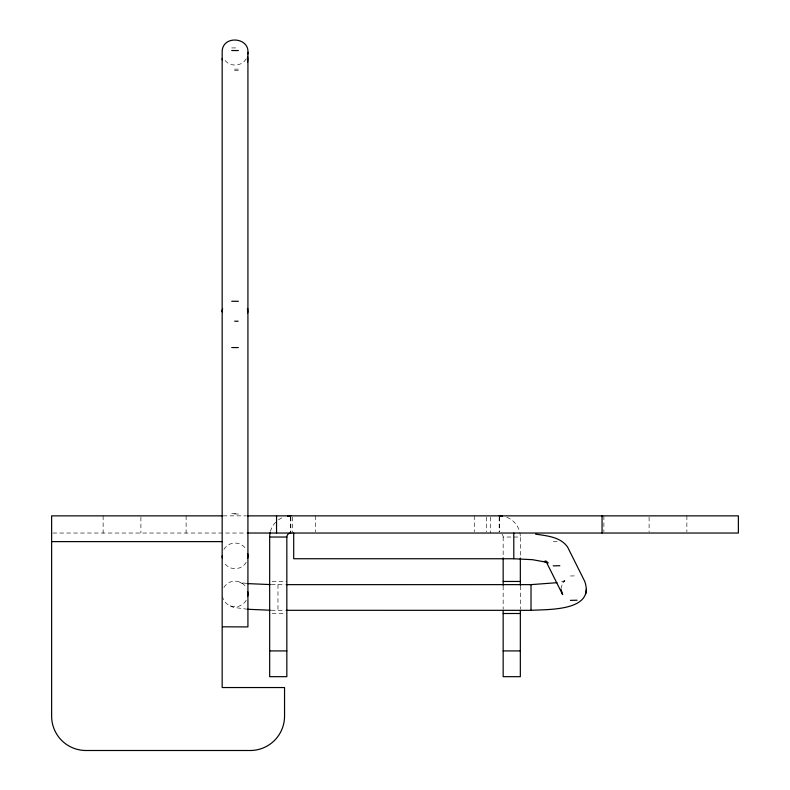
<?xml version="1.0" encoding="UTF-8"?>
<svg xmlns="http://www.w3.org/2000/svg" width="790" height="790" viewBox="0 0 790 790"><rect width="100%" height="100%" fill="white"/><g stroke="black" fill="none" stroke-linecap="round" stroke-linejoin="round"><path stroke-width="0.59" stroke-dasharray="3.95 2.96" d="M560.92 588.688L562.48 583.514L564.514 580.956L562.45 582.507L564.929 580.699L559.103 582.24M246.194 58.756C241.671 67.12 228.419 67.12 223.896 58.756M553.188 541.476L558.718 541.219M570.419 575.979L577.056 575.851M231.717 47.914L238.383 47.914M238.383 69.135L231.717 69.135M238.383 320.928L231.717 320.928M238.383 70.577L231.717 70.577M238.383 321.313L231.717 321.313M231.717 513.609L238.383 513.609M238.383 514.023L231.717 514.023M223.086 515.86L246.401 515.86M52.851 533.033L246.401 533.033M501.986 534.208A4.009 4.009 0 0 1 503.161 537.032L520.333 537.032L520.333 556.782M272.125 581.46L286.839 581.46M271.306 584.58L285.338 584.649M271.306 610.245L285.338 610.314M272.125 613.504L285.615 613.504M247.616 609.268L233.287 607.312L228.606 605.041M246.826 583.514L239.726 582.378L242.728 583.593L241.483 582.813M686.865 515.86L686.865 531.808M649.094 517.085L649.094 531.808M603.886 515.86L603.886 531.808M520.333 586.022L520.333 609.288M503.161 537.032L503.161 556.782M503.161 586.022L503.161 609.288M499.438 517.085L499.438 531.808M499.162 517.085L499.162 531.808M490.57 517.085L490.57 533.033M486.324 517.085L486.324 531.808M474.267 515.86L474.267 531.808M315.714 515.86L315.714 531.808M292.557 517.085L292.557 533.033M290.839 517.085L290.839 531.808M290.562 517.085L290.562 531.808M277.971 584.649L277.971 610.314M186.114 515.86L186.114 533.033M140.906 517.085L140.906 533.033M103.135 515.86L103.135 533.033M246.194 562.283A12.877 12.828 0 0 1 223.896 562.283M223.896 549.455A12.877 12.828 0 0 1 246.194 549.455M246.194 600.341A12.877 12.828 0 0 1 222.612 597.25M223.896 587.513A12.877 12.828 0 0 1 246.194 587.513M506.745 517.262A21.172 21.172 0 0 1 520.333 537.032M270.387 531.552A21.172 21.172 0 0 1 275.868 522.062M278.396 519.899A21.172 21.172 0 0 1 283.255 517.262"/><path stroke-width="1.19" d="M286.563 610.314L531.018 610.334C547.885 609.248 594.919 611.381 584.827 581.568L567.605 547.075C560.525 536.864 546.789 535.827 535.59 534.139M247.625 54.559C251.477 36.982 221.605 34.345 222.168 52.338L222.168 687.547L284.548 687.547L284.548 716.165A34.335 34.335 0 0 1 250.213 750.5L85.962 750.5A34.335 34.335 0 0 1 51.627 716.165L51.627 515.86L222.168 515.86M585.844 593.744L586.457 589.33M247.625 60.415L247.625 56.633M247.625 312.208L247.625 308.416M247.625 62.351L247.487 57.877M222.168 311.29L222.612 308.604M247.625 313.077L247.487 308.604M222.523 626.816L247.922 626.914L247.922 52.338M559.824 565.719L553.188 565.857M577.056 600.222L570.419 600.361M556.999 582.694L531.018 584.63L286.563 584.649M231.717 50.54L238.383 50.54M231.717 301.267L238.383 301.267M238.383 347.57L231.717 347.57M247.537 515.86L738.374 515.86L738.374 533.033L247.537 533.033M286.839 537.032L286.839 676.675L269.666 676.675L269.666 537.032L286.839 537.032A4.009 4.009 0 0 1 290.839 533.033M51.627 541.614L222.168 541.614M547.45 562.697L545.623 561.098L548.142 562.924L544.122 561.335L546.7 562.253L532.45 559.685L513.796 558.757L293.702 558.737L293.702 533.072M503.161 581.46L520.333 581.46M503.161 613.504L520.333 613.504M269.666 650.92L286.839 650.92M503.161 650.92L520.333 650.92M270.19 584.57L247.872 583.622M270.19 610.226L247.616 609.268M545.949 561.206L562.638 594.633L561.068 589.439M222.168 58.529L222.405 60.228M222.168 310.312L222.405 312.01M602.059 515.86L602.059 533.033M531.018 584.63L531.018 610.334M520.333 558.017L520.333 585.301M520.333 610.512L520.333 676.675L503.161 676.675L503.161 610.512M513.796 533.053L513.796 558.757M503.161 557.858L503.161 585.301M276.54 515.86L276.54 533.033M247.724 553.642A12.877 12.828 0 0 1 247.724 558.105M222.326 557.868A12.877 12.828 0 0 1 222.168 555.874M247.724 591.69A12.877 12.828 0 0 1 247.724 596.154M499.162 515.86A21.172 21.172 0 0 1 502.47 516.127M269.666 537.032A21.172 21.172 0 0 1 270.131 532.628M287.53 516.127A21.172 21.172 0 0 1 290.839 515.86"/></g></svg>
